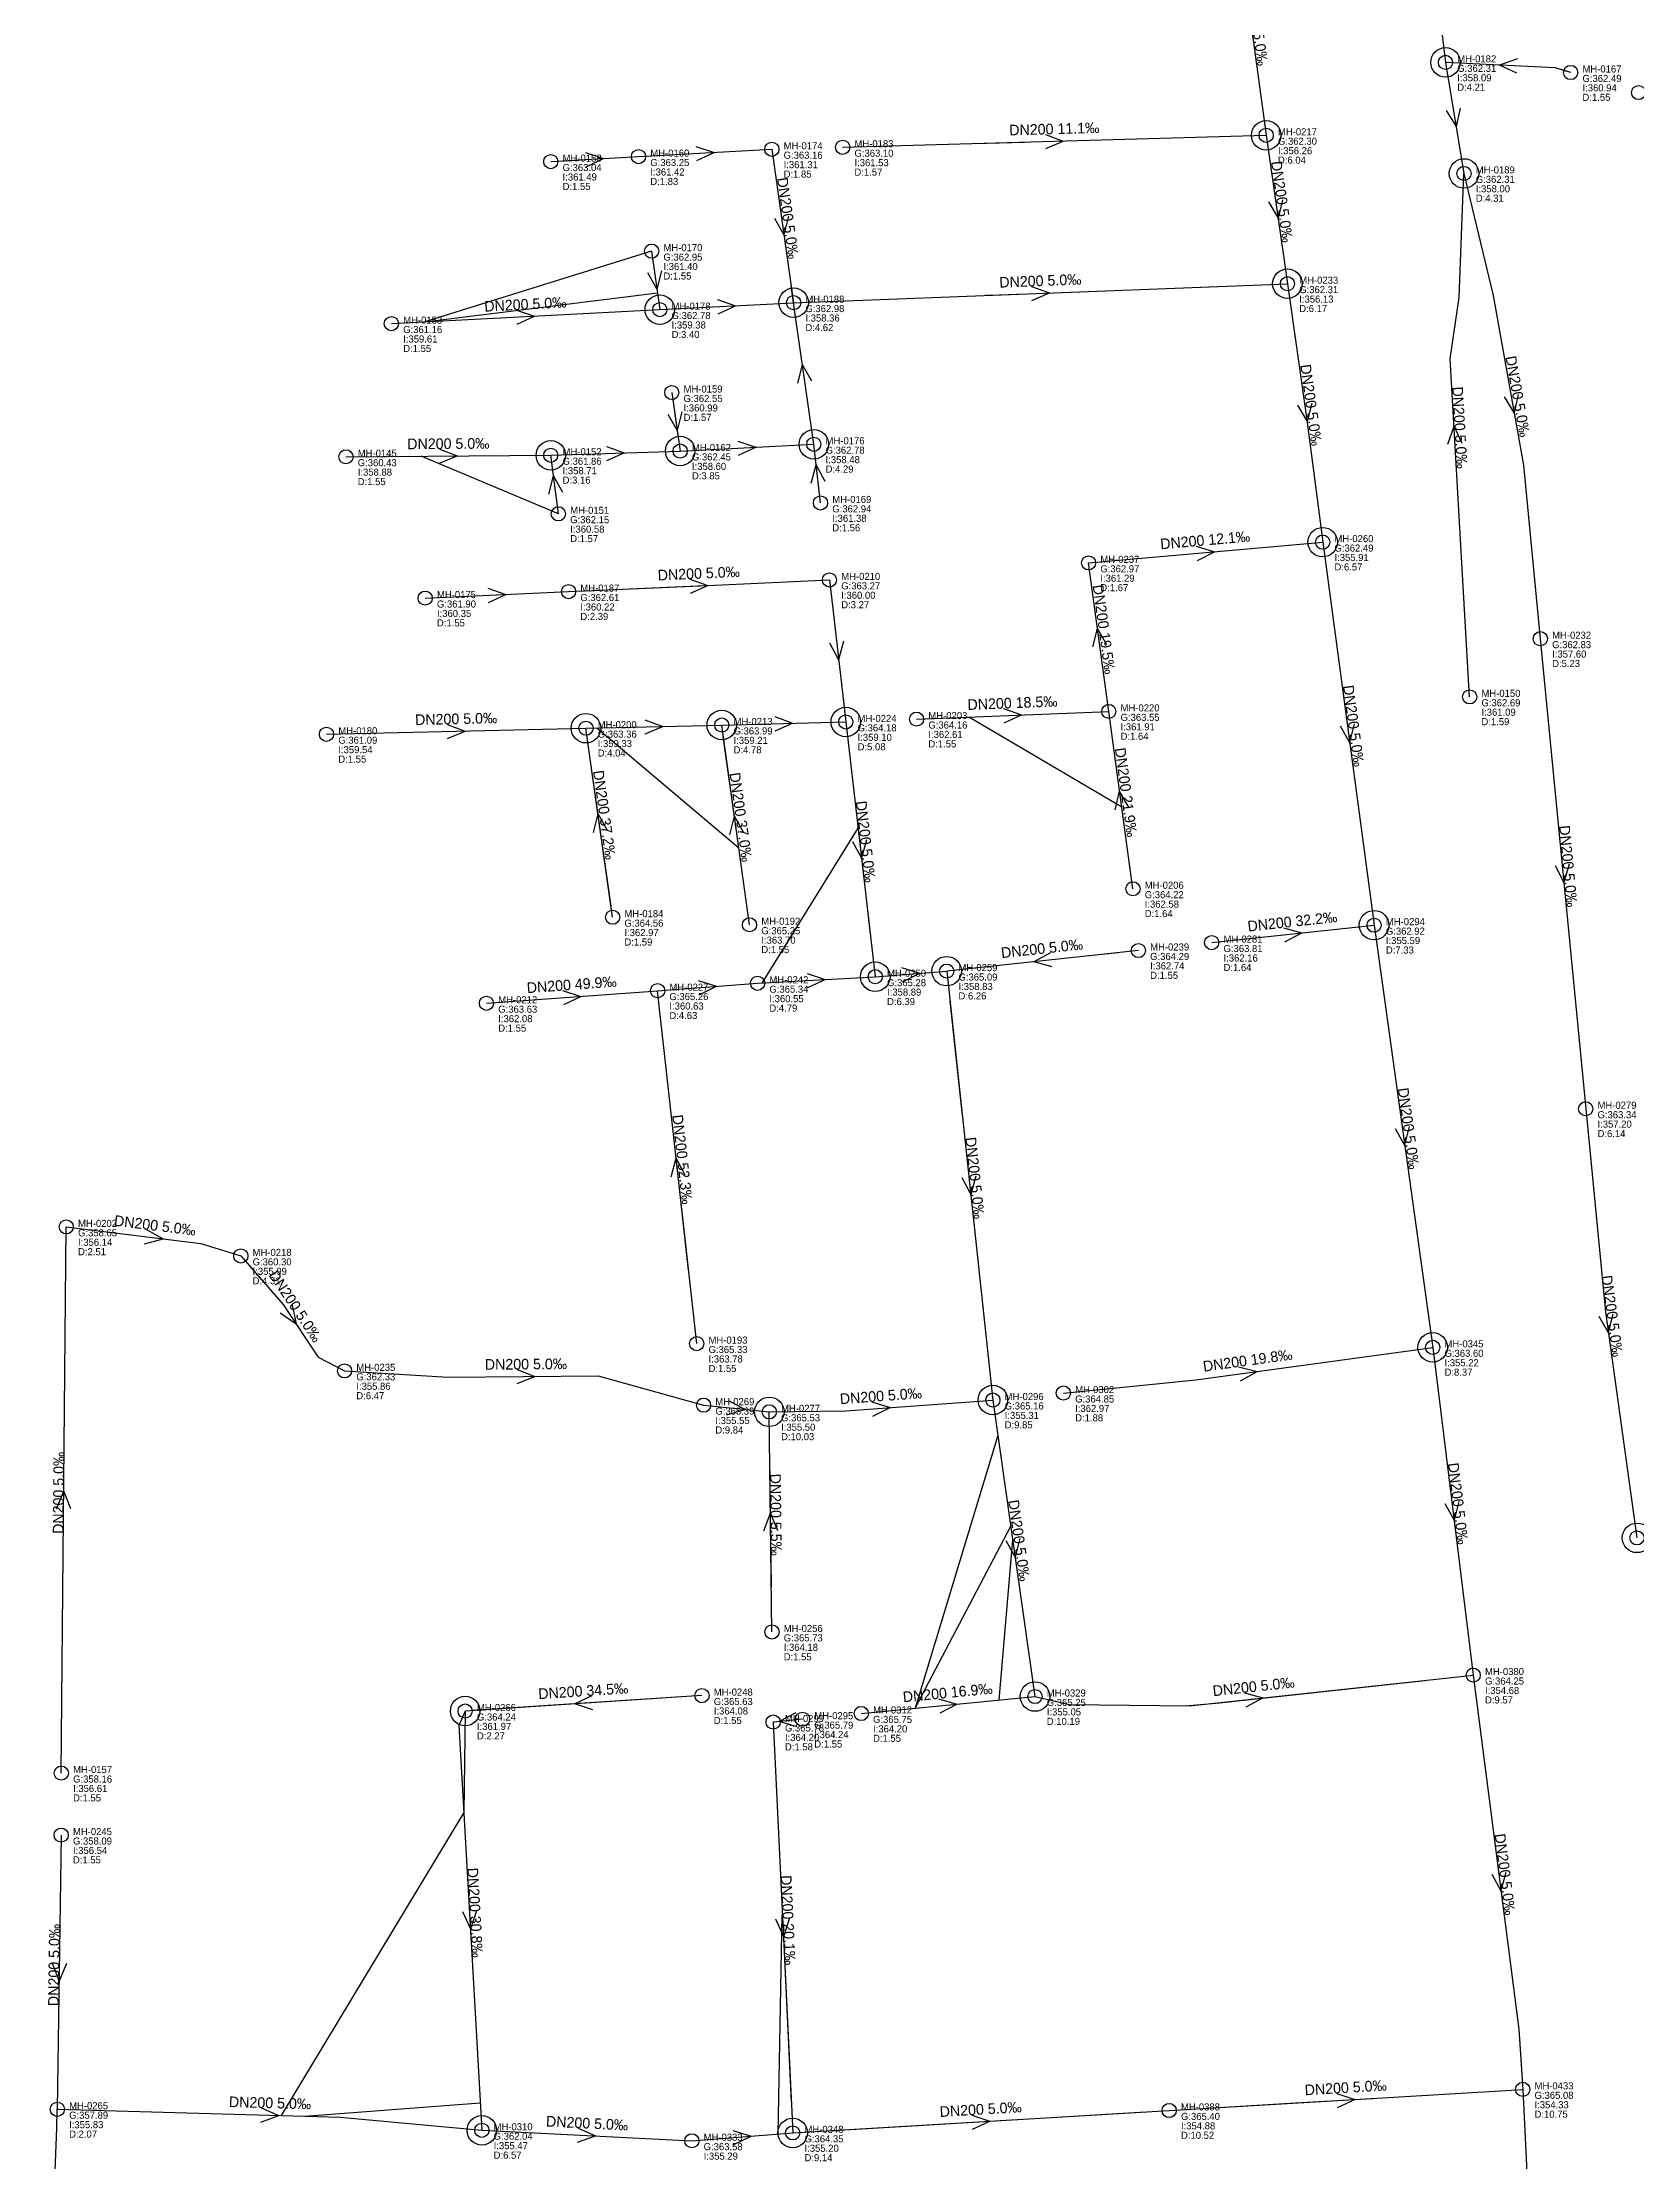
# Model space of a CAD drawing. Header units: metres. Extents: x 449913 to 451990, y 2566939 to 2570822.
# Drawn here: x 450068 to 450338, y 2569537 to 2569896 of the extents above; entities that cross this region are included whole.
import ezdxf
from ezdxf.enums import TextEntityAlignment as Align

# ---------------------------------------------------------------- set-up
doc = ezdxf.new("R2010")
doc.units = ezdxf.units.M
for name, color, linetype in [('SEW-DROP', 6, 'Continuous'), ('SEW-LABEL', 2, 'Continuous'), ('SEW-MH', 7, 'Continuous'), ('SEW-MH-LABEL', 8, 'Continuous'), ('SEW-PIPE-DN200', 3, 'Continuous'), ('SEW-RIDER', 8, 'Continuous')]:
    doc.layers.add(name, color=color, linetype=linetype)

msp = doc.modelspace()

# ---------------------------------------------------------------- linework, layer by layer
at = {"layer": 'SEW-DROP'}
for centre in [(450305.66, 2569892.62), (450275.29, 2569880.27), (450308.8, 2569873.81), (450278.89, 2569855.13), (450172.57, 2569850.74), (450195.24, 2569851.92), (450195.24, 2569851.92), (450154.11, 2569826.06), (450176.02, 2569826.79), (450198.66, 2569827.93), (450284.86, 2569811.35), (450160.06, 2569779.83), (450183.07, 2569780.37), (450204.08, 2569780.89), (450293.57, 2569746.46), (450209.07, 2569737.73), (450221.17, 2569738.68), (450303.5, 2569674.94), (450191.12, 2569664.02), (450229, 2569666.02), (450338.1, 2569642.67), (450236.13, 2569615.79), (450139.6, 2569613.33), (450142.43, 2569542.31), (450195.09, 2569541.87)]:
    msp.add_circle(centre, 2.5, dxfattribs=at)
at = {"layer": 'SEW-LABEL'}
for p, q in [((450317.87, 2569893.21), (450314.82, 2569892.16)), ((450317.75, 2569890.81), (450314.82, 2569892.16)), ((450305.8, 2569884.5), (450307.48, 2569881.74)), ((450308.16, 2569884.89), (450307.48, 2569881.74)), ((450178.7, 2569878.4), (450181.76, 2569877.36)), ((450237.89, 2569880.41), (450240.92, 2569879.3)), ((450237.95, 2569878.01), (450240.92, 2569879.3)), ((450159.97, 2569877.35), (450163.04, 2569876.32)), ((450160.11, 2569874.95), (450163.04, 2569876.32)), ((450178.83, 2569876), (450181.76, 2569877.36)), ((450275.69, 2569869.02), (450277.3, 2569866.22)), ((450278.07, 2569869.36), (450277.3, 2569866.22)), ((450192, 2569866.23), (450193.61, 2569863.43)), ((450194.37, 2569866.56), (450193.61, 2569863.43)), ((450170.49, 2569857.01), (450172.09, 2569854.21)), ((450172.86, 2569857.34), (450172.09, 2569854.21)), ((450235.52, 2569854.67), (450238.57, 2569853.58)), ((450235.62, 2569852.27), (450238.57, 2569853.58)), ((450148.28, 2569850.67), (450151.34, 2569849.63)), ((450148.41, 2569848.28), (450151.34, 2569849.63)), ((450182.35, 2569852.45), (450185.41, 2569851.41)), ((450182.47, 2569850.05), (450185.41, 2569851.41)), ((450195.97, 2569838.27), (450196.74, 2569841.41)), ((450198.35, 2569838.61), (450196.74, 2569841.41)), ((450283, 2569834.91), (450282.23, 2569831.78)), ((450315.6, 2569835.95), (450317.31, 2569833.21)), ((450317.96, 2569836.38), (450317.31, 2569833.21)), ((450173.91, 2569833.05), (450175.52, 2569830.26)), ((450176.28, 2569833.4), (450175.52, 2569830.26)), ((450280.62, 2569834.58), (450282.23, 2569831.78)), ((450185.78, 2569828.48), (450188.84, 2569827.44)), ((450306.08, 2569827.94), (450307.11, 2569831.01)), ((450308.48, 2569828.08), (450307.11, 2569831.01)), ((450135.25, 2569827.13), (450138.26, 2569825.95)), ((450135.27, 2569824.73), (450138.26, 2569825.95)), ((450163.53, 2569827.58), (450166.56, 2569826.48)), ((450163.61, 2569825.18), (450166.56, 2569826.48)), ((450185.9, 2569826.09), (450188.84, 2569827.44)), ((450198.21, 2569821.33), (450199.06, 2569824.45)), ((450200.59, 2569821.61), (450199.06, 2569824.45)), ((450153.76, 2569819.46), (450154.56, 2569822.59)), ((450156.14, 2569819.77), (450154.56, 2569822.59)), ((450263.43, 2569810.66), (450266.52, 2569809.73)), ((450263.64, 2569808.27), (450266.52, 2569809.73)), ((450143.42, 2569803.55), (450146.47, 2569802.49)), ((450177.66, 2569805.09), (450180.71, 2569804.03)), ((450177.77, 2569802.69), (450180.71, 2569804.03)), ((450143.53, 2569801.15), (450146.47, 2569802.49)), ((450245.93, 2569793.61), (450246.71, 2569796.74)), ((450248.31, 2569793.93), (450246.71, 2569796.74)), ((450201.33, 2569794.27), (450202.86, 2569791.43)), ((450203.71, 2569794.55), (450202.86, 2569791.43)), ((450170.04, 2569781.26), (450173.06, 2569780.13)), ((450192.04, 2569781.79), (450195.07, 2569780.67)), ((450230.8, 2569783.16), (450233.85, 2569782.08)), ((450230.9, 2569780.76), (450233.85, 2569782.08)), ((450136.56, 2569780.48), (450139.59, 2569779.35)), ((450136.62, 2569778.08), (450139.59, 2569779.35)), ((450170.09, 2569778.86), (450173.06, 2569780.13)), ((450192.1, 2569779.39), (450195.07, 2569780.67)), ((450287.83, 2569780.24), (450289.42, 2569777.42)), ((450290.21, 2569780.55), (450289.42, 2569777.42)), ((450249.69, 2569766), (450250.47, 2569769.14)), ((450252.07, 2569766.33), (450250.47, 2569769.14)), ((450161.34, 2569762.17), (450162.11, 2569765.31)), ((450163.72, 2569762.5), (450162.11, 2569765.31)), ((450184.44, 2569761.79), (450185.21, 2569764.93)), ((450186.81, 2569762.13), (450185.21, 2569764.93)), ((450205.21, 2569760.66), (450206.75, 2569757.82)), ((450207.59, 2569760.94), (450206.75, 2569757.82)), ((450324.24, 2569756.55), (450325.72, 2569753.68)), ((450326.63, 2569756.78), (450325.72, 2569753.68)), ((450278.2, 2569746.02), (450281.31, 2569745.15)), ((450278.46, 2569743.63), (450281.31, 2569745.15)), ((450238.77, 2569741.78), (450235.91, 2569740.26)), ((450197.54, 2569738.29), (450200.6, 2569737.26)), ((450213.53, 2569739.28), (450216.61, 2569738.32)), ((450213.71, 2569736.89), (450216.61, 2569738.32)), ((450239.02, 2569739.39), (450235.91, 2569740.26)), ((450156.12, 2569735.39), (450159.2, 2569734.41)), ((450156.3, 2569733), (450159.2, 2569734.41)), ((450179.09, 2569737.08), (450182.17, 2569736.11)), ((450179.27, 2569734.69), (450182.17, 2569736.11)), ((450197.67, 2569735.89), (450200.6, 2569737.26)), ((450297.14, 2569712.02), (450298.74, 2569709.22)), ((450299.52, 2569712.35), (450298.74, 2569709.22)), ((450174.49, 2569703.85), (450175.35, 2569706.97)), ((450176.88, 2569704.12), (450175.35, 2569706.97)), ((450223.73, 2569703.71), (450225.24, 2569700.86)), ((450226.12, 2569703.97), (450225.24, 2569700.86)), ((450085.61, 2569694.89), (450088.44, 2569693.33)), ((450085.31, 2569692.51), (450088.44, 2569693.33)), ((450108.29, 2569680.78), (450110.95, 2569678.95)), ((450110.28, 2569682.11), (450110.95, 2569678.95)), ((450334.01, 2569680.58), (450333.24, 2569677.44)), ((450331.63, 2569680.24), (450333.24, 2569677.44)), ((450148.39, 2569671.2), (450151.4, 2569670.02)), ((450148.41, 2569668.8), (450151.4, 2569670.02)), ((450270.62, 2569671.64), (450273.76, 2569670.86)), ((450270.95, 2569669.26), (450273.76, 2569670.86)), ((450183.94, 2569663.54), (450187.05, 2569664.43)), ((450184.19, 2569665.93), (450187.05, 2569664.43)), ((450208.5, 2569665.71), (450211.58, 2569664.73)), ((450208.67, 2569663.31), (450211.58, 2569664.73)), ((450070.39, 2569647.6), (450071.62, 2569650.59)), ((450072.79, 2569647.57), (450071.62, 2569650.59)), ((450305.56, 2569648.52), (450307.11, 2569645.69)), ((450307.94, 2569648.82), (450307.11, 2569645.69)), ((450190.17, 2569643.86), (450191.33, 2569646.88)), ((450192.57, 2569643.89), (450191.33, 2569646.88)), ((450231.17, 2569642.22), (450232.78, 2569639.42)), ((450233.55, 2569642.56), (450232.78, 2569639.42)), ((450161.08, 2569615.94), (450158.17, 2569614.55)), ((450271.63, 2569616.42), (450274.74, 2569615.55)), ((450161.24, 2569613.54), (450158.17, 2569614.55)), ((450195.64, 2569613.05), (450192.77, 2569611.57)), ((450219.81, 2569615.4), (450222.91, 2569614.5)), ((450220.04, 2569613.01), (450222.91, 2569614.5)), ((450271.89, 2569614.03), (450274.74, 2569615.55)), ((450195.87, 2569610.66), (450192.77, 2569611.57)), ((450313.49, 2569585.7), (450315.06, 2569582.87)), ((450315.87, 2569586), (450315.06, 2569582.87)), ((450139.13, 2569579.36), (450140.5, 2569576.43)), ((450141.53, 2569579.49), (450140.5, 2569576.43)), ((450192.16, 2569578.11), (450193.51, 2569575.17)), ((450194.56, 2569578.23), (450193.51, 2569575.17)), ((450069.66, 2569570.61), (450070.82, 2569567.6)), ((450072.06, 2569570.58), (450070.82, 2569567.6)), ((450287.24, 2569548.56), (450290.3, 2569547.54)), ((450104.99, 2569543.7), (450108.02, 2569544.82)), ((450105.06, 2569546.1), (450108.02, 2569544.82)), ((450225.41, 2569544.88), (450228.47, 2569543.86)), ((450287.38, 2569546.17), (450290.3, 2569547.54)), ((450158.66, 2569540.3), (450161.71, 2569541.35)), ((450158.77, 2569542.7), (450161.71, 2569541.35)), ((450184.96, 2569542.29), (450188.04, 2569541.32)), ((450185.14, 2569539.89), (450188.04, 2569541.32)), ((450225.55, 2569542.48), (450228.47, 2569543.86))]:
    msp.add_line(p, q, dxfattribs=at)
at = {"layer": 'SEW-MH'}
for centre in [(450305.66, 2569892.62), (450326.87, 2569890.91), (450338.37, 2569887.51), (450191.55, 2569877.9), (450203.55, 2569878.24), (450275.29, 2569880.27), (450154.11, 2569875.81), (450168.97, 2569876.66), (450308.8, 2569873.81), (450171.19, 2569860.64), (450195.24, 2569851.92), (450278.89, 2569855.13), (450127.11, 2569848.37), (450172.57, 2569850.74), (450174.6, 2569836.69), (450176.02, 2569826.79), (450198.66, 2569827.93), (450119.41, 2569825.81), (450154.11, 2569826.06), (450155.4, 2569816.15), (450199.8, 2569817.99), (450284.86, 2569811.35), (450201.31, 2569804.95), (450245.2, 2569807.84), (450132.83, 2569801.87), (450157.12, 2569802.97), (450321.73, 2569794.99), (450309.76, 2569785.14), (450160.06, 2569779.83), (450183.07, 2569780.37), (450204.08, 2569780.89), (450216.07, 2569781.37), (450248.63, 2569782.67), (450116.12, 2569778.8), (450252.72, 2569752.63), (450164.58, 2569747.81), (450187.77, 2569746.53), (450293.57, 2569746.46), (450253.64, 2569742.17), (450266.07, 2569743.51), (450209.07, 2569737.73), (450221.17, 2569738.68), (450143.21, 2569733.23), (450172.2, 2569735.37), (450189.14, 2569736.62), (450329.42, 2569715.36), (450072.03, 2569695.35), (450101.6, 2569690.43), (450178.83, 2569675.58), (450303.5, 2569674.94), (450119.17, 2569670.96), (450179.99, 2569665.15), (450229, 2569666.02), (450240.94, 2569667.2), (450191.12, 2569664.02), (450338.1, 2569642.67), (450191.57, 2569626.73), (450310.36, 2569619.42), (450179.72, 2569615.95), (450236.13, 2569615.79), (450139.6, 2569613.33), (450191.78, 2569611.47), (450196.75, 2569611.95), (450206.7, 2569612.92), (450071.19, 2569602.82), (450071.17, 2569592.32), (450318.75, 2569549.24), (450070.52, 2569545.87), (450258.86, 2569545.67), (450142.43, 2569542.31), (450178, 2569540.54), (450195.09, 2569541.87)]:
    msp.add_circle(centre, 1.2, dxfattribs=at)
at = {"layer": 'SEW-PIPE-DN200'}
for points in [[(450301.73, 2569925.02), (450305.66, 2569892.62)], [(450270.53, 2569915.03), (450275.29, 2569880.27)], [(450305.66, 2569892.62), (450308.8, 2569873.81)], [(450326.87, 2569890.91), (450324.24, 2569891.69), (450305.66, 2569892.62)], [(450203.55, 2569878.24), (450275.29, 2569880.27)], [(450275.29, 2569880.27), (450278.89, 2569855.13)], [(450154.11, 2569875.81), (450168.97, 2569876.66)], [(450168.97, 2569876.66), (450191.55, 2569877.9)], [(450191.55, 2569877.9), (450195.24, 2569851.92)], [(450309.76, 2569785.14), (450306.45, 2569842.4), (450307.96, 2569852.8), (450308.8, 2569873.81)], [(450308.8, 2569873.81), (450313.73, 2569853.12), (450318.89, 2569824.39), (450321.73, 2569794.99)], [(450171.19, 2569860.64), (450172.57, 2569850.74)], [(450195.24, 2569851.92), (450278.89, 2569855.13)], [(450278.89, 2569855.13), (450282.19, 2569832.07), (450284.86, 2569811.35)], [(450127.11, 2569848.37), (450172.57, 2569850.74)], [(450172.57, 2569850.74), (450195.24, 2569851.92)], [(450198.66, 2569827.93), (450195.24, 2569851.92)], [(450174.6, 2569836.69), (450176.02, 2569826.79)], [(450176.02, 2569826.79), (450198.66, 2569827.93)], [(450199.8, 2569817.99), (450198.66, 2569827.93)], [(450119.41, 2569825.81), (450154.11, 2569826.06)], [(450154.11, 2569826.06), (450176.02, 2569826.79)], [(450155.4, 2569816.15), (450154.11, 2569826.06)], [(450245.2, 2569807.84), (450284.86, 2569811.35)], [(450284.86, 2569811.35), (450293.57, 2569746.46)], [(450248.63, 2569782.67), (450245.2, 2569807.84)], [(450132.83, 2569801.87), (450157.12, 2569802.97)], [(450157.12, 2569802.97), (450179.49, 2569803.97), (450201.31, 2569804.95)], [(450201.31, 2569804.95), (450204.08, 2569780.89)], [(450321.73, 2569794.99), (450329.42, 2569715.36)], [(450216.07, 2569781.37), (450248.63, 2569782.67)], [(450252.72, 2569752.63), (450248.63, 2569782.67)], [(450116.12, 2569778.8), (450160.06, 2569779.83)], [(450160.06, 2569779.83), (450183.07, 2569780.37)], [(450164.58, 2569747.81), (450160.06, 2569779.83)], [(450183.07, 2569780.37), (450204.08, 2569780.89)], [(450187.77, 2569746.53), (450183.07, 2569780.37)], [(450204.08, 2569780.89), (450209.07, 2569737.73)], [(450266.07, 2569743.51), (450293.57, 2569746.46)], [(450293.57, 2569746.46), (450303.5, 2569674.94)], [(450253.64, 2569742.17), (450221.17, 2569738.68)], [(450209.07, 2569737.73), (450221.17, 2569738.68)], [(450221.17, 2569738.68), (450229, 2569666.02)], [(450143.21, 2569733.23), (450172.2, 2569735.37)], [(450172.2, 2569735.37), (450189.14, 2569736.62)], [(450178.83, 2569675.58), (450172.2, 2569735.37)], [(450189.14, 2569736.62), (450209.07, 2569737.73)], [(450329.42, 2569715.36), (450332.75, 2569680.94), (450338.1, 2569642.67)], [(450071.19, 2569602.82), (450072.03, 2569695.35)], [(450072.03, 2569695.35), (450094.83, 2569692.55), (450101.6, 2569690.43), (450101.6, 2569690.43)], [(450101.6, 2569690.43), (450108.8, 2569682.18), (450114.73, 2569673.29), (450119.17, 2569670.96)], [(450240.94, 2569667.2), (450263.39, 2569669.43), (450303.5, 2569674.94)], [(450303.5, 2569674.94), (450310.36, 2569619.42)], [(450119.17, 2569670.96), (450119.17, 2569670.96), (450136.74, 2569669.9), (450162.14, 2569670.11), (450179.99, 2569665.15)], [(450179.99, 2569665.15), (450191.12, 2569664.02)], [(450191.12, 2569664.02), (450204.07, 2569664.17), (450229, 2569666.02)], [(450191.57, 2569626.73), (450191.12, 2569664.02)], [(450229, 2569666.02), (450236.13, 2569615.79)], [(450179.72, 2569615.95), (450139.6, 2569613.33)], [(450236.13, 2569615.79), (450241.96, 2569614.46), (450262.33, 2569614.2), (450310.36, 2569619.42)], [(450310.36, 2569619.42), (450318.08, 2569559.43), (450318.75, 2569549.24)], [(450139.6, 2569613.33), (450139.6, 2569613.33), (450138.55, 2569610.9), (450142.43, 2569542.31)], [(450206.7, 2569612.92), (450236.13, 2569615.79)], [(450196.75, 2569611.95), (450191.78, 2569611.47)], [(450191.78, 2569611.47), (450195.09, 2569541.87)], [(450071.17, 2569592.32), (450070.52, 2569545.87)], [(450258.86, 2569545.67), (450318.75, 2569549.24), (450318.75, 2569549.24)], [(450318.75, 2569549.24), (450321.1, 2569501.31)], [(450067.99, 2569480.85), (450070.45, 2569542.67), (450070.52, 2569545.87)], [(450070.52, 2569545.87), (450118.42, 2569544.53), (450142.43, 2569542.31)], [(450195.09, 2569541.87), (450258.86, 2569545.67)], [(450142.43, 2569542.31), (450178, 2569540.54)], [(450178, 2569540.54), (450195.09, 2569541.87)]]:
    msp.add_lwpolyline(points, dxfattribs=at)
at = {"layer": 'SEW-RIDER'}
for points in [[(450326.87, 2569890.91), (450325.45, 2569891.33)], [(450225.89, 2569878.87), (450234.37, 2569879.11)], [(450154.11, 2569875.81), (450158.82, 2569876.08)], [(450171.19, 2569860.64), (450132.77, 2569848.66), (450172.18, 2569853.58)], [(450195.69, 2569848.76), (450194.85, 2569854.72)], [(450227.72, 2569853.17), (450228.66, 2569853.2), (450234.46, 2569853.43)], [(450239.3, 2569853.61), (450268.58, 2569854.73)], [(450174.6, 2569836.69), (450175.64, 2569829.43)], [(450155.4, 2569816.15), (450132.14, 2569825.9)], [(450159.95, 2569803.09), (450181.48, 2569804.06)], [(450132.83, 2569801.87), (450144.92, 2569802.42)], [(450216.07, 2569781.37), (450225.03, 2569781.73), (450250.83, 2569766.53)], [(450161.93, 2569779.87), (450185.96, 2569759.58), (450183.33, 2569778.45)], [(450164.31, 2569749.69), (450162.97, 2569759.17), (450161.18, 2569771.89)], [(450189.9, 2569736.66), (450206.16, 2569762.91), (450208.18, 2569745.44)], [(450250.21, 2569741.8), (450244.71, 2569741.21)], [(450143.21, 2569733.23), (450143.21, 2569733.23), (450143.21, 2569733.23)], [(450221.71, 2569733.59), (450223.63, 2569715.83), (450223.94, 2569712.92)], [(450177.45, 2569688.02), (450177.23, 2569690.03), (450175.13, 2569709)], [(450224.99, 2569703.24), (450225.87, 2569695.03)], [(450102.04, 2569689.93), (450104.82, 2569686.74)], [(450229.85, 2569660.04), (450215.82, 2569613.81), (450232.04, 2569644.65)], [(450191.48, 2569634.33), (450191.48, 2569634.33), (450191.22, 2569656.23)], [(450230.04, 2569615.19), (450232.36, 2569642.35)], [(450179.72, 2569615.95), (450151.12, 2569614.09), (450140.65, 2569613.4)], [(450261.65, 2569614.21), (450267.36, 2569614.75), (450302.15, 2569618.53)], [(450139.6, 2569613.33), (450139.38, 2569596.14), (450108.46, 2569544.81)], [(450192.65, 2569541.68), (450193.33, 2569578.83), (450193.38, 2569577.76)], [(450193.45, 2569576.28), (450193.75, 2569570.11), (450194.84, 2569547.11)], [(450280.28, 2569546.95), (450293.3, 2569547.72)], [(450112.44, 2569544.69), (450142.17, 2569546.95)], [(450201.05, 2569542.23), (450218.12, 2569543.24), (450254.85, 2569545.43)], [(450259.09, 2569545.68), (450259.87, 2569545.73), (450280.28, 2569546.95)]]:
    msp.add_lwpolyline(points, dxfattribs=at)

# ---------------------------------------------------------------- texts
at = {"layer": 'SEW-LABEL'}
for s, rotation, p in [('DN200 5.0‰', -82.1919, (450272.91, 2569898.85)), ('DN200 11.1‰', 1.6228, (450239.42, 2569880.46)), ('DN200 5.0‰', -81.8489, (450277.09, 2569868.9)), ('DN200 5.0‰', -81.9067, (450193.4, 2569866.11)), ('DN200 5.0‰', 2.197, (450237.07, 2569854.73)), ('DN200 5.0‰', 2.9842, (450149.84, 2569850.75)), ('DN200 5.0‰', -79.8194, (450317.04, 2569835.89)), ('DN200 5.0‰', -82.0211, (450282.02, 2569834.46)), ('DN200 5.0‰', 273.3048, (450307.2, 2569830.71)), ('DN200 5.0‰', 0.4162, (450136.76, 2569827.14)), ('DN200 12.1‰', 5.0574, (450265.03, 2569810.8)), ('DN200 5.0‰', 2.5725, (450179.21, 2569805.16)), ('DN200 19.5‰', 277.7547, (450246.92, 2569796.46)), ('DN200 18.5‰', 2.2928, (450232.35, 2569783.22)), ('DN200 5.0‰', -82.3489, (450289.22, 2569780.11)), ('DN200 5.0‰', 1.3351, (450138.09, 2569780.52)), ('DN200 21.9‰', 277.755, (450250.68, 2569768.85)), ('DN200 37.2‰', 278.0378, (450162.32, 2569765.02)), ('DN200 37.0‰', 277.9086, (450185.42, 2569764.65)), ('DN200 5.0‰', -83.4093, (450206.57, 2569760.51)), ('DN200 5.0‰', -84.4837, (450325.58, 2569756.37)), ('DN200 32.2‰', 6.1375, (450279.82, 2569746.19)), ('DN200 5.0‰', 6.1373, (450237.4, 2569741.62)), ('DN200 49.9‰', 4.2171, (450157.71, 2569735.5)), ('DN200 5.0‰', -82.0982, (450298.54, 2569711.9)), ('DN200 52.3‰', 276.3291, (450175.52, 2569706.68)), ('DN200 5.0‰', -83.8449, (450225.08, 2569703.55)), ('DN200 5.0‰', -7.0136, (450086.95, 2569694.72)), ('DN200 5.0‰', -56.3098, (450110.12, 2569681.4)), ('DN200 5.0‰', -82.0288, (450333.03, 2569680.13)), ('DN200 19.8‰', 7.8223, (450272.27, 2569671.85)), ('DN200 5.0‰', 0.4772, (450149.9, 2569671.21)), ('DN200 5.0‰', 4.2267, (450210.08, 2569665.82)), ('DN200 5.0‰', 89.4782, (450071.61, 2569650.29)), ('DN200 5.5‰', 270.6912, (450191.35, 2569646.58)), ('DN200 5.0‰', -82.9578, (450306.93, 2569648.38)), ('DN200 5.0‰', -81.918, (450232.57, 2569642.1)), ('DN200 34.5‰', 3.7359, (450159.66, 2569615.84)), ('DN200 16.9‰', 5.5563, (450221.42, 2569615.55)), ('DN200 5.0‰', 6.2079, (450273.25, 2569616.59)), ('DN200 5.0‰', -82.6644, (450314.87, 2569585.56)), ('DN200 30.8‰', -86.7582, (450140.41, 2569579.13)), ('DN200 20.1‰', -87.2697, (450193.43, 2569577.87)), ('DN200 5.0‰', 89.1979, (450070.84, 2569570.3)), ('DN200 5.0‰', -1.6112, (450106.52, 2569546.06)), ('DN200 5.0‰', 3.41, (450288.81, 2569548.65)), ('DN200 5.0‰', -2.8387, (450160.21, 2569542.62)), ('DN200 5.0‰', 3.41, (450226.98, 2569544.97))]:
    msp.add_text(s, height=1.8, rotation=rotation, dxfattribs=at).set_placement(p, align=Align.CENTER)
at = {"layer": 'SEW-MH-LABEL'}
for s, p in [('MH-0182', (450307.66, 2569892.62)), ('G:362.31', (450307.66, 2569891.02)), ('D:4.21', (450307.66, 2569887.82)), ('I:358.09', (450307.66, 2569889.42)), ('G:362.49', (450328.87, 2569889.31)), ('MH-0167', (450328.87, 2569890.91)), ('I:360.94', (450328.87, 2569887.71)), ('D:1.55', (450328.87, 2569886.11)), ('MH-0174', (450193.55, 2569877.9)), ('MH-0183', (450205.55, 2569878.24)), ('G:362.30', (450277.29, 2569878.67)), ('MH-0217', (450277.29, 2569880.27)), ('I:356.26', (450277.29, 2569877.07)), ('G:363.04', (450156.11, 2569874.21)), ('MH-0158', (450156.11, 2569875.81)), ('G:363.25', (450170.97, 2569875.06)), ('MH-0160', (450170.97, 2569876.66)), ('I:361.42', (450170.97, 2569873.46)), ('G:363.16', (450193.55, 2569876.3)), ('I:361.31', (450193.55, 2569874.7)), ('G:363.10', (450205.55, 2569876.64)), ('D:1.57', (450205.55, 2569873.44)), ('I:361.53', (450205.55, 2569875.04)), ('D:6.04', (450277.29, 2569875.47)), ('MH-0189', (450310.8, 2569873.81)), ('D:1.55', (450156.11, 2569871.01)), ('I:361.49', (450156.11, 2569872.61)), ('D:1.83', (450170.97, 2569871.86)), ('D:1.85', (450193.55, 2569873.1)), ('G:362.31', (450310.8, 2569872.21)), ('I:358.00', (450310.8, 2569870.61)), ('D:4.31', (450310.8, 2569869.01)), ('G:362.95', (450173.19, 2569859.04)), ('MH-0170', (450173.19, 2569860.64)), ('D:1.55', (450173.19, 2569855.84)), ('I:361.40', (450173.19, 2569857.44)), ('MH-0188', (450197.24, 2569851.92)), ('G:362.31', (450280.89, 2569853.53)), ('MH-0233', (450280.89, 2569855.13)), ('I:356.13', (450280.89, 2569851.93)), ('MH-0153', (450129.11, 2569848.37)), ('G:362.78', (450174.57, 2569849.14)), ('MH-0178', (450174.57, 2569850.74)), ('G:362.98', (450197.24, 2569850.32)), ('I:358.36', (450197.24, 2569848.72)), ('D:6.17', (450280.89, 2569850.33)), ('G:361.16', (450129.11, 2569846.77)), ('I:359.61', (450129.11, 2569845.17)), ('D:3.40', (450174.57, 2569845.94)), ('I:359.38', (450174.57, 2569847.54)), ('D:4.62', (450197.24, 2569847.12)), ('D:1.55', (450129.11, 2569843.57)), ('G:362.55', (450176.6, 2569835.09)), ('MH-0159', (450176.6, 2569836.69)), ('D:1.57', (450176.6, 2569831.89)), ('I:360.99', (450176.6, 2569833.49)), ('MH-0162', (450178.02, 2569826.79)), ('MH-0176', (450200.66, 2569827.93)), ('G:360.43', (450121.41, 2569824.21)), ('MH-0145', (450121.41, 2569825.81)), ('G:361.86', (450156.11, 2569824.46)), ('MH-0152', (450156.11, 2569826.06)), ('I:358.71', (450156.11, 2569822.86)), ('G:362.45', (450178.02, 2569825.19)), ('I:358.60', (450178.02, 2569823.59)), ('G:362.78', (450200.66, 2569826.33)), ('D:4.29', (450200.66, 2569823.13)), ('I:358.48', (450200.66, 2569824.73)), ('D:1.55', (450121.41, 2569821.01)), ('I:358.88', (450121.41, 2569822.61)), ('D:3.16', (450156.11, 2569821.26)), ('D:3.85', (450178.02, 2569821.99)), ('MH-0151', (450157.4, 2569816.15)), ('G:362.94', (450201.8, 2569816.39)), ('MH-0169', (450201.8, 2569817.99)), ('G:362.15', (450157.4, 2569814.55)), ('I:360.58', (450157.4, 2569812.95)), ('D:1.56', (450201.8, 2569813.19)), ('I:361.38', (450201.8, 2569814.79)), ('D:1.57', (450157.4, 2569811.35)), ('G:362.49', (450286.86, 2569809.75)), ('MH-0260', (450286.86, 2569811.35)), ('MH-0210', (450203.31, 2569804.95)), ('G:362.97', (450247.2, 2569806.24)), ('MH-0237', (450247.2, 2569807.84)), ('D:6.57', (450286.86, 2569806.55)), ('I:355.91', (450286.86, 2569808.15)), ('MH-0175', (450134.83, 2569801.87)), ('G:362.61', (450159.12, 2569801.37)), ('MH-0187', (450159.12, 2569802.97)), ('G:363.27', (450203.31, 2569803.35)), ('I:360.00', (450203.31, 2569801.75)), ('D:1.67', (450247.2, 2569803.04)), ('I:361.29', (450247.2, 2569804.64)), ('G:361.90', (450134.83, 2569800.27)), ('I:360.35', (450134.83, 2569798.67)), ('D:2.39', (450159.12, 2569798.17)), ('I:360.22', (450159.12, 2569799.77)), ('D:3.27', (450203.31, 2569800.15)), ('D:1.55', (450134.83, 2569797.07)), ('MH-0232', (450323.73, 2569794.99)), ('G:362.83', (450323.73, 2569793.39)), ('I:357.60', (450323.73, 2569791.79)), ('D:5.23', (450323.73, 2569790.19)), ('G:362.69', (450311.76, 2569783.54)), ('MH-0150', (450311.76, 2569785.14)), ('MH-0200', (450162.06, 2569779.83)), ('MH-0213', (450185.07, 2569780.37)), ('MH-0224', (450206.08, 2569780.89)), ('G:364.16', (450218.07, 2569779.77)), ('MH-0203', (450218.07, 2569781.37)), ('G:363.55', (450250.63, 2569781.07)), ('MH-0220', (450250.63, 2569782.67)), ('D:1.59', (450311.76, 2569780.34)), ('I:361.09', (450311.76, 2569781.94)), ('G:361.09', (450118.12, 2569777.2)), ('MH-0180', (450118.12, 2569778.8)), ('G:363.36', (450162.06, 2569778.23)), ('I:359.33', (450162.06, 2569776.63)), ('G:363.99', (450185.07, 2569778.77)), ('I:359.21', (450185.07, 2569777.17)), ('G:364.18', (450206.08, 2569779.29)), ('I:359.10', (450206.08, 2569777.69)), ('D:1.55', (450218.07, 2569776.57)), ('I:362.61', (450218.07, 2569778.17)), ('D:1.64', (450250.63, 2569777.87)), ('I:361.91', (450250.63, 2569779.47)), ('D:1.55', (450118.12, 2569774)), ('I:359.54', (450118.12, 2569775.6)), ('D:4.04', (450162.06, 2569775.03)), ('D:4.78', (450185.07, 2569775.57)), ('D:5.08', (450206.08, 2569776.09)), ('MH-0206', (450254.72, 2569752.63)), ('MH-0184', (450166.58, 2569747.81)), ('G:364.22', (450254.72, 2569751.03)), ('D:1.64', (450254.72, 2569747.83)), ('I:362.58', (450254.72, 2569749.43)), ('G:364.56', (450166.58, 2569746.21)), ('I:362.97', (450166.58, 2569744.61)), ('G:365.25', (450189.77, 2569744.93)), ('MH-0192', (450189.77, 2569746.53)), ('G:362.92', (450295.57, 2569744.86)), ('MH-0294', (450295.57, 2569746.46)), ('D:1.59', (450166.58, 2569743.01)), ('D:1.55', (450189.77, 2569741.73)), ('I:363.70', (450189.77, 2569743.33)), ('G:364.29', (450255.64, 2569740.57)), ('MH-0239', (450255.64, 2569742.17)), ('G:363.81', (450268.07, 2569741.91)), ('MH-0281', (450268.07, 2569743.51)), ('I:362.16', (450268.07, 2569740.31)), ('D:7.33', (450295.57, 2569741.66)), ('I:355.59', (450295.57, 2569743.26)), ('MH-0250', (450211.07, 2569737.73)), ('G:365.09', (450223.17, 2569737.08)), ('MH-0259', (450223.17, 2569738.68)), ('D:1.55', (450255.64, 2569737.37)), ('I:362.74', (450255.64, 2569738.97)), ('D:1.64', (450268.07, 2569738.71)), ('MH-0212', (450145.21, 2569733.23)), ('G:365.26', (450174.2, 2569733.77)), ('MH-0227', (450174.2, 2569735.37)), ('G:365.34', (450191.14, 2569735.02)), ('MH-0242', (450191.14, 2569736.62)), ('I:360.55', (450191.14, 2569733.42)), ('G:365.28', (450211.07, 2569736.13)), ('I:358.89', (450211.07, 2569734.53)), ('D:6.26', (450223.17, 2569733.88)), ('I:358.83', (450223.17, 2569735.48)), ('G:363.63', (450145.21, 2569731.63)), ('I:362.08', (450145.21, 2569730.03)), ('D:4.63', (450174.2, 2569730.57)), ('I:360.63', (450174.2, 2569732.17)), ('D:4.79', (450191.14, 2569731.82)), ('D:6.39', (450211.07, 2569732.93)), ('D:1.55', (450145.21, 2569728.43)), ('MH-0279', (450331.42, 2569715.36)), ('G:363.34', (450331.42, 2569713.76)), ('I:357.20', (450331.42, 2569712.16)), ('D:6.14', (450331.42, 2569710.56)), ('G:358.65', (450074.03, 2569693.75)), ('MH-0202', (450074.03, 2569695.35)), ('D:2.51', (450074.03, 2569690.55)), ('I:356.14', (450074.03, 2569692.15)), ('MH-0218', (450103.6, 2569690.43)), ('G:360.30', (450103.6, 2569688.83)), ('I:355.99', (450103.6, 2569687.23)), ('D:4.31', (450103.6, 2569685.63)), ('G:365.33', (450180.83, 2569673.98)), ('MH-0193', (450180.83, 2569675.58)), ('I:363.78', (450180.83, 2569672.38)), ('G:363.60', (450305.5, 2569673.34)), ('MH-0345', (450305.5, 2569674.94)), ('G:362.33', (450121.17, 2569669.36)), ('MH-0235', (450121.17, 2569670.96)), ('D:1.55', (450180.83, 2569670.78)), ('D:8.37', (450305.5, 2569670.14)), ('I:355.22', (450305.5, 2569671.74)), ('D:6.47', (450121.17, 2569666.16)), ('I:355.86', (450121.17, 2569667.76)), ('MH-0269', (450181.99, 2569665.15)), ('MH-0296', (450231, 2569666.02)), ('G:364.85', (450242.94, 2569665.6)), ('MH-0302', (450242.94, 2569667.2)), ('G:365.39', (450181.99, 2569663.55)), ('I:355.55', (450181.99, 2569661.95)), ('G:365.53', (450193.12, 2569662.42)), ('MH-0277', (450193.12, 2569664.02)), ('G:365.16', (450231, 2569664.42)), ('I:355.31', (450231, 2569662.82)), ('D:1.88', (450242.94, 2569662.4)), ('I:362.97', (450242.94, 2569664)), ('D:9.84', (450181.99, 2569660.35)), ('D:10.03', (450193.12, 2569659.22)), ('I:355.50', (450193.12, 2569660.82)), ('D:9.85', (450231, 2569661.22)), ('MH-0256', (450193.57, 2569626.73)), ('G:365.73', (450193.57, 2569625.13)), ('D:1.55', (450193.57, 2569621.93)), ('I:364.18', (450193.57, 2569623.53)), ('MH-0380', (450312.36, 2569619.42)), ('MH-0248', (450181.72, 2569615.95)), ('MH-0329', (450238.13, 2569615.79)), ('G:364.25', (450312.36, 2569617.82)), ('D:9.57', (450312.36, 2569614.62)), ('I:354.68', (450312.36, 2569616.22)), ('G:364.24', (450141.6, 2569611.73)), ('MH-0266', (450141.6, 2569613.33)), ('G:365.63', (450181.72, 2569614.35)), ('D:1.55', (450181.72, 2569611.15)), ('I:364.08', (450181.72, 2569612.75)), ('MH-0299', (450193.78, 2569611.47)), ('MH-0295', (450198.75, 2569611.95)), ('G:365.75', (450208.7, 2569611.32)), ('MH-0312', (450208.7, 2569612.92)), ('G:365.25', (450238.13, 2569614.19)), ('I:355.05', (450238.13, 2569612.59)), ('D:2.27', (450141.6, 2569608.53)), ('I:361.97', (450141.6, 2569610.13)), ('G:365.78', (450193.78, 2569609.87)), ('I:364.20', (450193.78, 2569608.27)), ('G:365.79', (450198.75, 2569610.35)), ('I:364.24', (450198.75, 2569608.75)), ('D:1.55', (450208.7, 2569608.12)), ('I:364.20', (450208.7, 2569609.72)), ('D:10.19', (450238.13, 2569610.99)), ('D:1.58', (450193.78, 2569606.67)), ('D:1.55', (450198.75, 2569607.15)), ('G:358.16', (450073.19, 2569601.22)), ('MH-0157', (450073.19, 2569602.82)), ('D:1.55', (450073.19, 2569598.02)), ('I:356.61', (450073.19, 2569599.62)), ('G:358.09', (450073.17, 2569590.72)), ('MH-0245', (450073.17, 2569592.32)), ('D:1.55', (450073.17, 2569587.52)), ('I:356.54', (450073.17, 2569589.12)), ('G:365.08', (450320.75, 2569547.64)), ('MH-0433', (450320.75, 2569549.24)), ('G:357.89', (450072.52, 2569544.27)), ('MH-0265', (450072.52, 2569545.87)), ('G:365.40', (450260.86, 2569544.07)), ('MH-0388', (450260.86, 2569545.67)), ('D:10.75', (450320.75, 2569544.44)), ('I:354.33', (450320.75, 2569546.04)), ('D:2.07', (450072.52, 2569541.07)), ('I:355.83', (450072.52, 2569542.67)), ('G:362.04', (450144.43, 2569540.71)), ('MH-0310', (450144.43, 2569542.31)), ('MH-0333', (450180, 2569540.54)), ('G:364.35', (450197.09, 2569540.27)), ('MH-0348', (450197.09, 2569541.87)), ('D:10.52', (450260.86, 2569540.87)), ('I:354.88', (450260.86, 2569542.47)), ('D:6.57', (450144.43, 2569537.51)), ('I:355.47', (450144.43, 2569539.11)), ('G:363.58', (450180, 2569538.94)), ('I:355.29', (450180, 2569537.34)), ('D:9.14', (450197.09, 2569537.07)), ('I:355.20', (450197.09, 2569538.67))]:
    msp.add_text(s, height=1.2, dxfattribs=at).set_placement(p)

doc.saveas('drawing.dxf')
